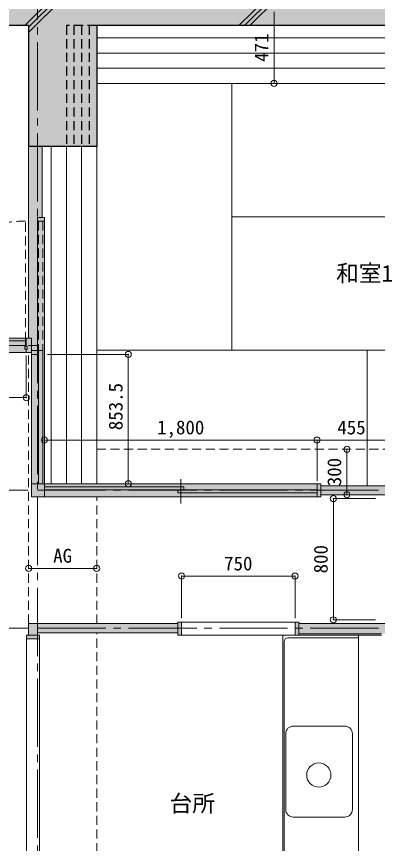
# Model space of a CAD drawing. Units: millimetres at full size, sheet at 1:50. Extents: x -9674 to 9699, y -6794 to 6791.
# Drawn here: x -3172 to -789, y -1408 to 4049 of the extents above; entities that cross this region are included whole.
import ezdxf
from ezdxf.enums import TextEntityAlignment as Align

# ---------------------------------------------------------------- set-up
doc = ezdxf.new("R2010")
doc.units = ezdxf.units.MM
doc.header["$LTSCALE"] = 50
doc.header["$PDMODE"] = 32
doc.header["$PDSIZE"] = 40
doc.linetypes.add('CHAIN2', pattern=[12, 9, -1, 1, -1])
doc.linetypes.add('DASHED1', pattern=[1.8, 1.2, -0.6])
for name, color, linetype, lineweight in [('1-0_芯', 7, 'CHAIN2', 9), ('1-1_躯体', 2, 'Continuous', 25), ('1-2_間仕切', 3, 'Continuous', 18), ('1-3_建具', 3, 'Continuous', 18), ('1-4_仕上げ', 4, 'Continuous', 9), ('1-5_設備', 7, 'Continuous', 9), ('1-8_ハッチ', 4, 'Continuous', 9), ('1-A_文字', 7, 'Continuous', 9), ('1-B_寸法', 7, 'Continuous', 9), ('1-C_梁', 7, 'DASHED1', 9)]:
    doc.layers.add(name, color=color, linetype=linetype, lineweight=lineweight)
doc.layers.add('4-0', color=1, linetype='Continuous')
doc.layers.add('4-2', color=4, linetype='Continuous')
doc.styles.add('ＭＳ ゴシック', font='')
doc.styles.get('ＭＳ ゴシック').set_extended_font_data('MS Gothic')

msp = doc.modelspace()

# ---------------------------------------------------------------- linework, layer by layer
at = {"layer": '1-0_芯'}
for p, q in [((-3032.5, 5079.12), (-3032.5, -3890.88)), ((-8492.5, 1879.12), (-3032.5, 1879.12)), ((-3032.5, 923.12), (2687.5, 923.12)), ((-3032.5, 13.12), (2217.5, 13.12))]:
    msp.add_line(p, q, dxfattribs=at)
at = {"layer": '1-1_躯体'}
for p, q in [((-3092.5, 3989.12), (-6692.5, 3989.12)), ((-3092.5, 3989.12), (-3092.5, 3194.12)), ((-2642.5, 3989.12), (-2642.5, 3194.12)), ((1852.5, 3989.12), (-2642.5, 3989.12)), ((-3092.5, 3194.12), (-2642.5, 3194.12))]:
    msp.add_line(p, q, dxfattribs=at)
at = {"layer": '1-1_躯体', "linetype": 'DASHED1'}
for p, q in [((-2842.5, 3989.12), (-2842.5, 3194.12)), ((-2642.5, 3989.12), (-2842.5, 3989.12)), ((-2792.5, 3989.12), (-2792.5, 3194.12)), ((-2742.5, 3989.12), (-2742.5, 3194.12)), ((-2692.5, 3989.12), (-2692.5, 3194.12))]:
    msp.add_line(p, q, dxfattribs=at)
at = {"layer": '1-2_間仕切'}
for p, q in [((-3092.5, 3194.12), (-3092.5, 1926.62)), ((-3002.5, 3194.12), (-3002.5, 2722.62)), ((-3032.5, 1844.12), (-3032.5, 2697.62)), ((-3072.5, 1926.62), (-3072.5, 1844.12)), ((-3072.5, 965.62), (-3072.5, 880.62)), ((-2987.5, 965.62), (-2987.5, 880.62)), ((-1162.5, 953.12), (-547.5, 953.12)), ((-3072.5, 880.62), (-2987.5, 880.62)), ((-1187.5, 880.62), (-1162.5, 880.62)), ((-1162.5, 893.12), (177.5, 893.12)), ((-1307.5, 43.12), (607.5, 43.12)), ((-3032.5, -16.88), (-2107.5, -16.88)), ((-1307.5, -23.88), (-762.5, -23.88))]:
    msp.add_line(p, q, dxfattribs=at)
msp.add_lwpolyline([(-3092.5, -32.88), (-3092.5, 43.12), (-2107.5, 43.12)], dxfattribs=at)
at = {"layer": '1-3_建具', "color": 7, "linetype": 'DASHED1', "lineweight": 9}
for p, q in [((-3112.5, 1909.12), (-3112.5, 2699.12)), ((-3027.5, 2697.62), (-3027.5, 1844.12)), ((-2997.5, 2697.62), (-2997.5, 1844.12))]:
    msp.add_line(p, q, dxfattribs=at)
at = {"layer": '1-3_建具'}
for p, q in [((-3032.5, 2697.62), (-3032.5, 2722.62)), ((-2987.5, 2722.62), (-3032.5, 2722.62)), ((-2987.5, 2697.62), (-3032.5, 2697.62)), ((-2987.5, 2697.62), (-2987.5, 2722.62)), ((-3072.5, 1926.62), (-3107.5, 1926.62)), ((-3107.5, 1874.12), (-3107.5, 1926.62)), ((-3112.5, 1909.12), (-3902.5, 1909.12)), ((-3902.5, 1879.12), (-3112.5, 1879.12)), ((-3117.5, 1874.12), (-3117.5, 1854.12)), ((-3102.5, 1874.12), (-3117.5, 1874.12)), ((-3112.5, 1879.12), (-3112.5, 1909.12)), ((-3102.5, 1854.12), (-3102.5, 1874.12)), ((-3117.5, 1854.12), (-3102.5, 1854.12)), ((-3107.5, 1854.12), (-3107.5, 1831.62)), ((-3072.5, 1831.62), (-3107.5, 1831.62)), ((-3072.5, 965.62), (-2987.5, 965.62)), ((-2067.5, 946.45), (-2987.5, 946.45)), ((-2067.5, 926.45), (-2067.5, 946.45)), ((-1187.5, 965.62), (-1187.5, 880.62)), ((-1162.5, 965.62), (-1187.5, 965.62)), ((-1162.5, 965.62), (-1162.5, 880.62)), ((-2987.5, 926.45), (-2067.5, 926.45)), ((-2107.5, 906.45), (-2107.5, 926.45)), ((-2107.5, 926.45), (-1187.5, 926.45)), ((-1187.5, 906.45), (-2107.5, 906.45)), ((-2107.5, 52.12), (-2107.5, -32.88)), ((-2107.5, 52.12), (-2082.5, 52.12)), ((-2082.5, 52.12), (-2082.5, -32.88)), ((-1332.5, 52.12), (-1307.5, 52.12)), ((-1307.5, 52.12), (-1307.5, -32.88)), ((-3105, -32.88), (-3105, -57.88)), ((-3105, -32.88), (-3020, -32.88)), ((-3020, -32.88), (-3020, -57.88)), ((-2107.5, -32.88), (-2082.5, -32.88)), ((-3105, -57.88), (-3020, -57.88))]:
    msp.add_line(p, q, dxfattribs=at)
at = {"layer": '1-3_建具', "color": 7, "lineweight": 9}
for p, q in [((-2987.5, 2697.62), (-2987.5, 965.62)), ((-3107.5, 1926.62), (-3907.5, 1926.62)), ((-3907.5, 1831.62), (-3107.5, 1831.62)), ((-3032.5, 1844.12), (-3072.5, 1844.12)), ((-3072.5, 1844.12), (-3072.5, 1819.12)), ((-3072.5, 1819.12), (-3072.5, 965.62)), ((-3032.5, 1819.12), (-3072.5, 1819.12)), ((-3032.5, 1819.12), (-3032.5, 1844.12)), ((-2997.5, 1844.12), (-3027.5, 1844.12)), ((-3027.5, 1844.12), (-3027.5, 965.62)), ((-2997.5, 1844.12), (-2997.5, 965.62)), ((-2087.5, 836.45), (-2087.5, 996.45)), ((-2987.5, 965.62), (-1187.5, 965.62)), ((-2987.5, 880.62), (-1187.5, 880.62)), ((-1332.5, 52.12), (-2082.5, 52.12)), ((-2082.5, -32.88), (-1332.5, -32.88)), ((-3105, -57.88), (-3105, -1970.88)), ((-3020, -1970.88), (-3020, -57.88))]:
    msp.add_line(p, q, dxfattribs=at)
at = {"layer": '1-3_建具'}
msp.add_lwpolyline([(-1332.5, 52.12), (-1332.5, -32.88), (-1307.5, -32.88)], dxfattribs=at)
at = {"layer": '1-3_建具', "color": 7, "linetype": 'DASHED1', "lineweight": 9}
msp.add_arc((-3112.5, 1909.12), 790, 90, 180, dxfattribs=at)
at = {"layer": '1-4_仕上げ'}
for p, q in [((-2642.5, 3908.12), (927.5, 3908.12)), ((-2642.5, 3808.12), (927.5, 3808.12)), ((-2642.5, 3708.12), (927.5, 3708.12)), ((-2642.5, 3608.12), (912.5, 3608.12)), ((-1750, 3608.12), (-1750, 1846.45)), ((-2942.5, 3194.12), (-2942.5, 965.62)), ((-2842.5, 3194.12), (-2842.5, 965.62)), ((-2742.5, 3194.12), (-2742.5, 965.62)), ((-2642.5, 3194.12), (-2642.5, 965.62)), ((-1750, 2727.29), (35, 2727.29)), ((-2642.5, 1846.45), (912.5, 1846.45)), ((-857.5, 1846.45), (-857.5, 953.12))]:
    msp.add_line(p, q, dxfattribs=at)
at = {"layer": '1-5_設備'}
for p, q in [((-1414.5, -728.38), (-1414.5, -32.88)), ((-1414.5, -2800.88), (-1414.5, -40.88)), ((-1379.5, -50.88), (-914.5, -50.88)), ((-1307.5, -32.88), (-762.5, -32.88)), ((-914.5, -2430.88), (-914.5, -32.88)), ((-1404.5, -1795.88), (-1404.5, -75.88)), ((-1004.5, -633.28), (-1344.5, -633.28)), ((-1394.5, -683.28), (-1394.5, -1183.28)), ((-954.5, -1183.28), (-954.5, -683.28)), ((-1004.5, -1233.28), (-1344.5, -1233.28))]:
    msp.add_line(p, q, dxfattribs=at)
msp.add_circle((-1176.13, -956.66), 80, dxfattribs=at)
for centre, radius, start, end in [((-1379.5, -75.88), 25, 90, 180), ((-1344.5, -683.28), 50, 90, 180), ((-1004.5, -683.28), 50, 0, 90), ((-1344.5, -1183.28), 50, 180, 270), ((-1004.5, -1183.28), 50, 270, 0)]:
    msp.add_arc(centre, radius, start, end, dxfattribs=at)
at = {"layer": '1-8_ハッチ'}
for p, q in [((-3117.3, 3989.12), (-2642.5, 4463.92)), ((-3092.5, 3978.57), (-2642.5, 4428.57)), ((-3092.5, 3943.21), (-2642.5, 4393.21)), ((-1703.09, 3989.12), (-1523.09, 4169.12)), ((-1667.73, 3989.12), (-1487.73, 4169.12)), ((-1632.38, 3989.12), (-1452.38, 4169.12))]:
    msp.add_line(p, q, dxfattribs=at)
at = {"layer": '1-B_寸法'}
for p, q in [((-1471.68, 4079.12), (-1471.68, 3608.12)), ((-2967.49, 1819.12), (-2433.96, 1819.12)), ((-2433.96, 1819.12), (-2433.96, 965.62)), ((-1187.5, 1254.37), (-2987.5, 1254.37)), ((-1187.5, 1254.37), (-732.5, 1254.37)), ((-1187.5, 985.63), (-1187.5, 1254.37)), ((-990.83, 893.12), (-990.83, 1193.12)), ((-3097.51, 923.12), (-3668.81, 923.12)), ((-802.51, 868.12), (-1080, 868.12)), ((-1080, 868.12), (-1080, 68.12)), ((-3092.5, 407.37), (-2642.5, 407.37)), ((-1332.5, 79.63), (-1332.5, 356.51)), ((-802.51, 68.12), (-1080, 68.12)), ((-3097.51, 13.12), (-3668.81, 13.12))]:
    msp.add_line(p, q, dxfattribs=at)
for points in [[(-3107.5, 1811.61), (-3107.5, 1534.12), (-3907.5, 1534.12)], [(-2082.5, 79.63), (-2082.5, 356.51), (-1332.5, 356.51)]]:
    msp.add_lwpolyline(points, dxfattribs=at)
at = {"layer": '1-B_寸法', "color": 3}
for p in [(-1471.68, 3608.12), (-2433.96, 1819.12), (-3107.5, 1534.12), (-2987.5, 1254.37), (-1187.5, 1254.37), (-990.83, 1193.12), (-2433.96, 965.62), (-1080, 868.12), (-990.83, 893.12), (-3092.5, 407.37), (-2642.5, 407.37), (-2082.5, 356.51), (-1332.5, 356.51), (-1080, 68.12)]:
    msp.add_point(p, dxfattribs=at)
at = {"layer": '1-C_梁'}
for p, q in [((-3092.5, 43.12), (-3092.5, 1831.62)), ((-2642.5, 1193.12), (927.5, 1193.12)), ((-2642.5, 43.12), (-2642.5, 880.62)), ((-2642.5, -2005.88), (-2642.5, -16.88))]:
    msp.add_line(p, q, dxfattribs=at)
at = {"layer": '4-0'}
for points in [[(-3092.5, 4964.12), (-2642.5, 4964.12), (-3092.5, 3194.12), (-2642.5, 3194.12)], [(-6692.5, 4169.12), (-6692.5, 3989.12), (-3092.5, 4169.12), (-3092.5, 3989.12)], [(-2642.5, 4169.12), (-2642.5, 3989.12), (1857.5, 4169.12), (1852.5, 3989.12)]]:
    msp.add_solid(points, dxfattribs=at)
at = {"layer": '4-2'}
for points in [[(-3002.5, 3194.12), (-3092.5, 3194.12), (-3092.5, 1926.62)], [(-3002.5, 3194.12), (-3092.5, 1926.62), (-3072.5, 1926.62)], [(-3072.5, 880.62), (-3002.5, 2722.62), (-3002.5, 3194.12)], [(-3002.5, 3194.12), (-3072.5, 1926.62), (-3072.5, 880.62)], [(-3072.5, 880.62), (-2987.5, 880.62), (-2987.5, 2722.62)], [(-3072.5, 880.62), (-2987.5, 2722.62), (-3002.5, 2722.62)], [(-3932.5, 1926.62), (-3932.5, 1831.62), (-3072.5, 1926.62), (-3072.5, 1831.62)], [(-2987.5, 880.62), (-2987.5, 965.62), (-1162.5, 880.62), (-1162.5, 965.62)], [(-1162.5, 953.12), (-1162.5, 893.12), (177.5, 893.12)], [(177.5, 893.12), (-547.5, 953.12), (-1162.5, 953.12)], [(-3092.5, 43.12), (-3092.5, -32.88), (-3032.5, -32.88)], [(-3092.5, 43.12), (-3032.5, -32.88), (-3032.5, -16.88)], [(-3092.5, 43.12), (-3032.5, -16.88), (-2107.5, -16.88)], [(-3092.5, 43.12), (-2107.5, -16.88), (-2107.5, 43.12)], [(-2107.5, 52.12), (-2082.5, 52.12), (-2107.5, -32.88), (-2082.5, -32.88)], [(-1307.5, 52.12), (-1307.5, -32.88), (-1332.5, 52.12), (-1332.5, -32.88)], [(607.5, 43.12), (-1307.5, 43.12), (-1307.5, -23.88)], [(607.5, 43.12), (-1307.5, -23.88), (-702.5, -16.88)], [(-3105, -32.88), (-3020, -32.88), (-3105, -57.88), (-3020, -57.88)], [(-1307.5, -23.88), (-762.5, -23.88), (-702.5, -16.88)]]:
    msp.add_solid(points, dxfattribs=at)

# ---------------------------------------------------------------- texts
at = {"layer": '1-A_文字', "style": 'ＭＳ ゴシック'}
for s, p in [('和室1', (-1061.54, 2266.88)), ('台所', (-2161.46, -1231.37))]:
    msp.add_text(s, height=110, dxfattribs=at).set_placement(p, align=Align.BOTTOM_LEFT)
at = {"layer": '1-B_寸法', "style": 'ＭＳ ゴシック'}
for s, p in [('471', (-1481.68, 3749.87)), ('853.5', (-2443.96, 1319.22)), ('300', (-1000.83, 949.37)), ('800', (-1090, 374.37))]:
    msp.add_text(s, height=91.64, rotation=90, dxfattribs=at).set_placement(p, align=Align.BOTTOM_LEFT)
for s, p in [('1,800', (-2243.75, 1264.37)), ('455', (-1053.75, 1264.37)), ('AG', (-2930, 417.37)), ('750', (-1801.25, 366.51))]:
    msp.add_text(s, height=91.64, dxfattribs=at).set_placement(p, align=Align.BOTTOM_LEFT)

doc.saveas('drawing.dxf')
